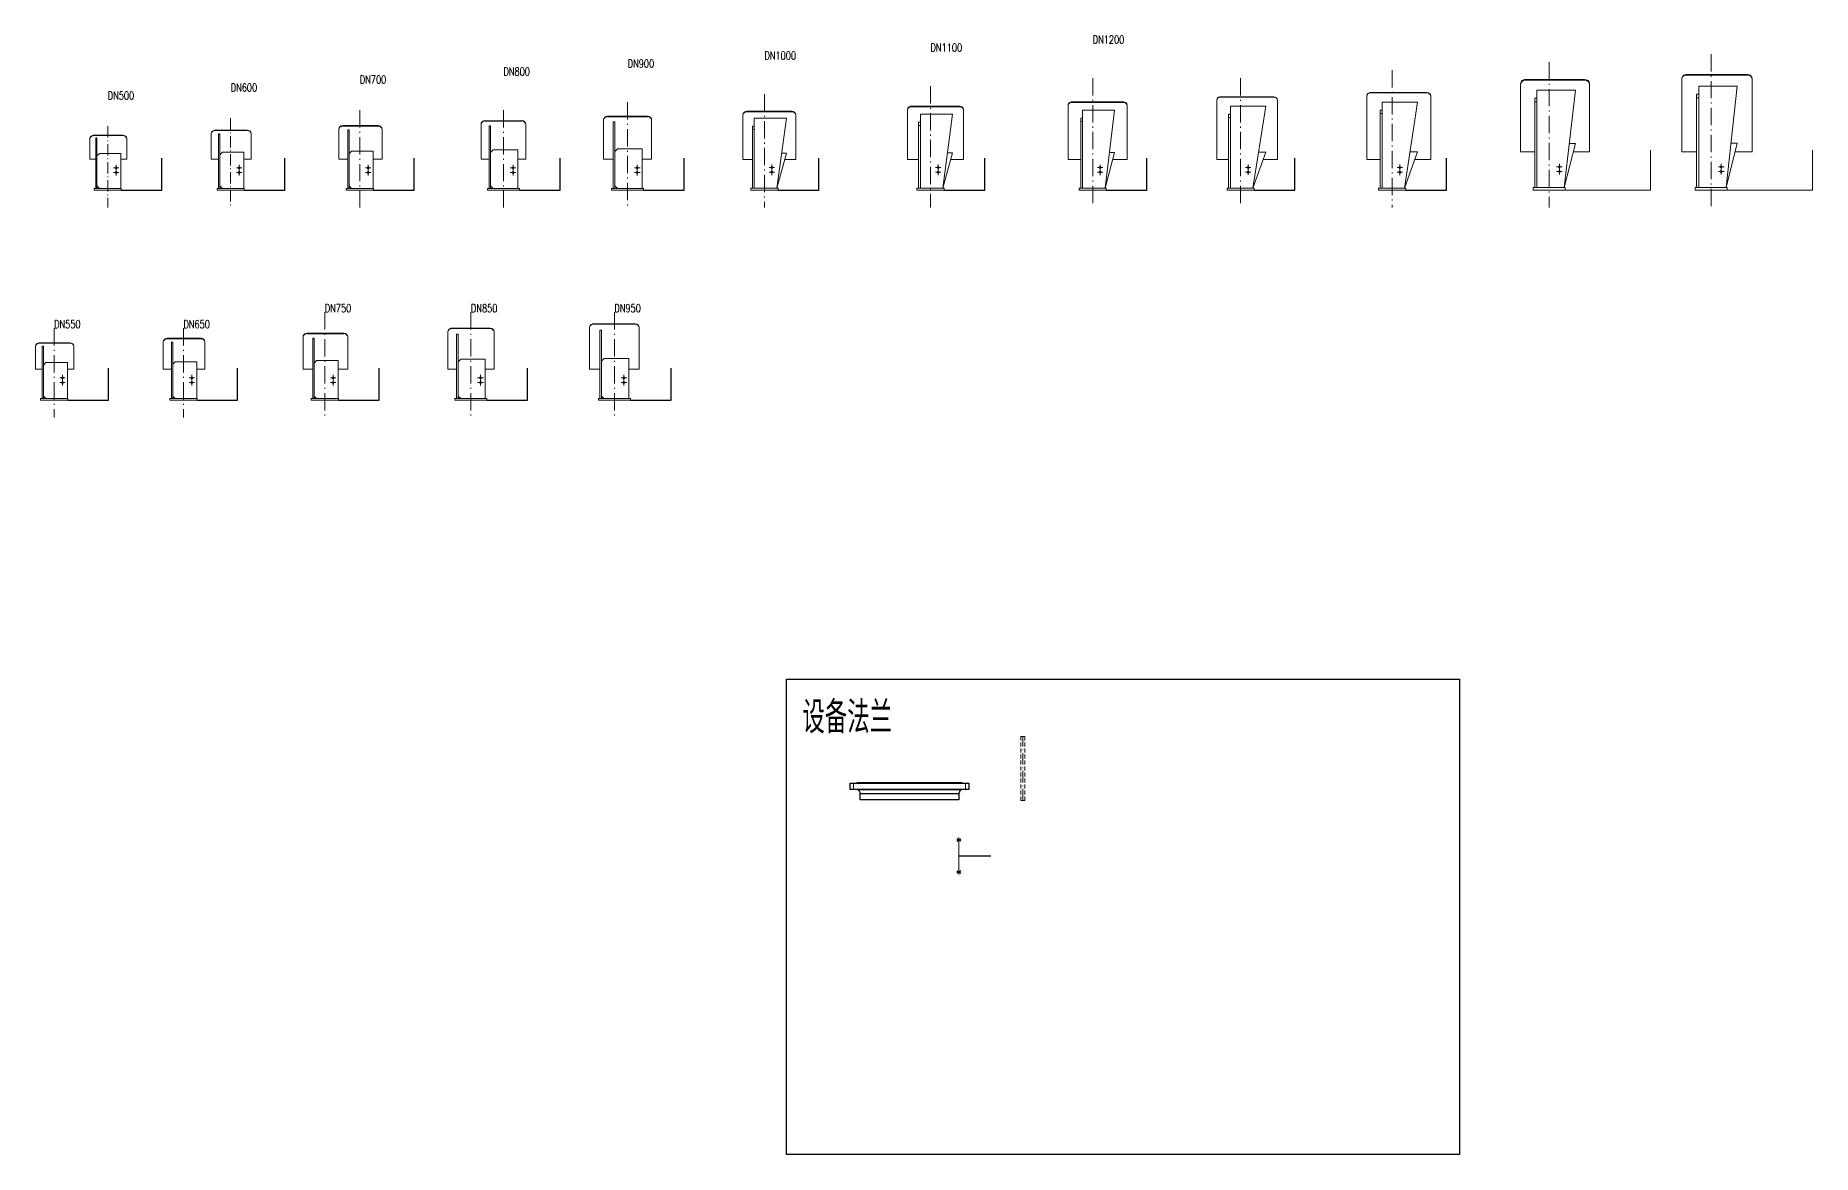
# Model space of a CAD drawing. Header units: millimetres. Extents: x -486 to 22086, y -8497 to 4644.
# Drawn here: x -486 to 10615, y -8497 to -1507 of the extents above; entities that cross this region are included whole.
import ezdxf

# ---------------------------------------------------------------- set-up
doc = ezdxf.new("R2010")
doc.units = ezdxf.units.MM
doc.linetypes.add('Center', pattern=[18.7, 12, -3, 0.7, -3])
doc.linetypes.add('HIDDEN2', pattern=[0.1875, 0.125, -0.0625])
for name, color, linetype, lineweight in [('0DataFlow-BsCenterLine', 1, 'Center', 18), ('0DataFlow-BsDottedLine', 2, 'HIDDEN2', 18), ('尺寸线', 7, 'Continuous', 13)]:
    doc.layers.add(name, color=color, linetype=linetype, lineweight=lineweight)
doc.layers.add('0DataFlow-BsGCT', color=7, linetype='Continuous')
doc.layers.add('0DataFlow-BsText', color=255, linetype='Continuous')
doc.styles.add('DataFlow', font='tssdeng.shx', dxfattribs={"width": 0.7, "bigfont": 'hztxt.shx'})
doc.styles.add('HZTXT', font='romans.shx', dxfattribs={"width": 0.8, "height": 4, "bigfont": 'HZTXT.shx'})

# ---------------------------------------------------------------- blocks, each defined once
blk = doc.blocks.new('*U57')
for p, q in [((-121, -6), (-121, 151)), ((104, 175), (-96, 175)), ((104, 173), (-96, 173)), ((-75, -190), (-75, 151)), ((-67, 151), (-75, 151)), ((-67, -190), (-67, 151)), ((129, -6), (129, 151)), ((-51, 37), (-67, 21)), ((83, 37), (-51, 37)), ((83, -190), (83, 37)), ((-121, -6), (-75, -6)), ((129, -6), (83, -6)), ((85, -190), (-85, -190)), ((-85, -190), (-85, -200)), ((-85, -200), (85, -200)), ((-67, -174), (-51, -190)), ((85, -200), (85, -190))]:
    blk.add_line(p, q)
for centre in [(53, -60), (53, -90)]:
    blk.add_circle(centre, 5.5)
for centre, start_param, end_param in [((-96, 153), 1.570796, 3.141593), ((-96, 151), 1.570796, 3.141593), ((104, 153), 0, 1.570796), ((104, 151), 0, 1.570796)]:
    blk.add_ellipse(centre, major_axis=(25, 0), ratio=0.883975, start_param=start_param, end_param=end_param)
at = {"layer": '0DataFlow-BsCenterLine', "linetype": 'Center', "ltscale": 6}
blk.add_line((0, 250), (0, -308), dxfattribs=at)
at = {"layer": '0DataFlow-BsCenterLine', "color": 1, "linetype": 'Center', "ltscale": 9}
for p, q in [((70, -60), (36, -60)), ((70, -90), (36, -90)), ((53, -108), (53, -42))]:
    blk.add_line(p, q, dxfattribs=at)
at = {"layer": '0DataFlow-BsGCT', "style": 'DataFlow', "width": 0.7, "flags": 1}
blk.add_attdef('BSGCT_TYPE', (0, 0), '', height=20, dxfattribs=at)
blk = doc.blocks.new('*U56')
for p, q in [((-111, -6), (-111, 119)), ((94, 144), (-86, 144)), ((94, 141), (-86, 141)), ((-75, -190), (-75, 126)), ((-67, 126), (-75, 126)), ((-67, -190), (-67, 126)), ((119, -6), (119, 119)), ((-51, 30), (-67, 14)), ((83, 30), (-51, 30)), ((83, -190), (83, 30)), ((-111, -6), (-75, -6)), ((119, -6), (83, -6)), ((85, -190), (-85, -190)), ((-85, -190), (-85, -200)), ((-85, -200), (85, -200)), ((-67, -174), (-51, -190)), ((85, -200), (85, -190))]:
    blk.add_line(p, q)
for centre in [(53, -60), (53, -90)]:
    blk.add_circle(centre, 5.5)
for centre, start_param, end_param in [((-86, 122), 1.570796, 3.141593), ((-86, 119), 1.570796, 3.141593), ((94, 122), 0, 1.570796), ((94, 119), 0, 1.570796)]:
    blk.add_ellipse(centre, major_axis=(25, 0), ratio=0.873312, start_param=start_param, end_param=end_param)
at = {"layer": '0DataFlow-BsCenterLine', "linetype": 'Center', "ltscale": 6}
for p, q in [((0, 200), (0, -308)), ((70, -60), (36, -60)), ((70, -90), (36, -90)), ((53, -108), (53, -42))]:
    blk.add_line(p, q, dxfattribs=at)
at = {"layer": '0DataFlow-BsGCT', "style": 'DataFlow', "width": 0.7, "flags": 1}
blk.add_attdef('BSGCT_TYPE', (0, 0), '', height=20, dxfattribs=at)
blk = doc.blocks.new('*U58')
for p, q in [((-131, -6), (-131, 178)), ((114, 203), (-106, 203)), ((114, 200), (-106, 200)), ((-75, -190), (-75, 176)), ((-67, 176), (-75, 176)), ((-67, -190), (-67, 176)), ((139, -6), (139, 178)), ((-51, 43), (-67, 27)), ((83, 43), (-51, 43)), ((83, -190), (83, 43)), ((-131, -6), (-75, -6)), ((139, -6), (83, -6)), ((85, -190), (-85, -190)), ((-85, -190), (-85, -200)), ((-85, -200), (85, -200)), ((-67, -174), (-51, -190)), ((85, -200), (85, -190))]:
    blk.add_line(p, q)
for centre in [(53, -60), (53, -90)]:
    blk.add_circle(centre, 5.5)
for centre, start_param, end_param in [((-106, 181), 1.570796, 3.141593), ((-106, 178), 1.570796, 3.141593), ((114, 181), 0, 1.570796), ((114, 178), 0, 1.570796)]:
    blk.add_ellipse(centre, major_axis=(25, 0), ratio=0.88504, start_param=start_param, end_param=end_param)
at = {"layer": '0DataFlow-BsCenterLine', "color": 1, "linetype": 'Center', "ltscale": 9}
for p, q in [((0, 300), (0, -308)), ((70, -60), (36, -60)), ((70, -90), (36, -90)), ((53, -108), (53, -42))]:
    blk.add_line(p, q, dxfattribs=at)
at = {"layer": '0DataFlow-BsGCT', "style": 'DataFlow', "width": 0.7, "flags": 1}
blk.add_attdef('BSGCT_TYPE', (0, 0), '', height=20, dxfattribs=at)
blk = doc.blocks.new('*U59')
for p, q in [((115, 234), (-115, 234)), ((115, 232), (-115, 232)), ((-140, -6), (-140, 210)), ((-90, -190), (-90, 201)), ((-80, 201), (-90, 201)), ((-80, -190), (-80, 201)), ((140, -6), (140, 210)), ((-64, 51), (-80, 35)), ((90, 51), (-64, 51)), ((90, -190), (90, 51)), ((-140, -6), (-90, -6)), ((140, -6), (90, -6)), ((100, -190), (-100, -190)), ((-100, -190), (-100, -200)), ((-100, -200), (100, -200)), ((-80, -174), (-64, -190)), ((100, -200), (100, -190))]:
    blk.add_line(p, q)
for centre in [(60, -60), (60, -90)]:
    blk.add_circle(centre, 5.5)
for centre, start_param, end_param in [((-115, 212), 1.570796, 3.141593), ((-115, 210), 1.570796, 3.141593), ((115, 212), 0, 1.570796), ((115, 210), 0, 1.570796)]:
    blk.add_ellipse(centre, major_axis=(25, 0), ratio=0.891408, start_param=start_param, end_param=end_param)
at = {"layer": '0DataFlow-BsCenterLine', "color": 1, "linetype": 'Center', "ltscale": 9}
for p, q in [((0, 300), (0, -308)), ((78, -60), (42, -60)), ((78, -90), (42, -90)), ((60, -108), (60, -42))]:
    blk.add_line(p, q, dxfattribs=at)
at = {"layer": '0DataFlow-BsGCT', "style": 'DataFlow', "width": 0.7, "flags": 1}
blk.add_attdef('BSGCT_TYPE', (0, 0), '', height=20, dxfattribs=at)
blk = doc.blocks.new('*U60')
for p, q in [((-150, -6), (-150, 237)), ((125, 262), (-125, 262)), ((125, 259), (-125, 259)), ((-90, -190), (-90, 226)), ((-80, 226), (-90, 226)), ((-80, -190), (-80, 226)), ((150, -6), (150, 237)), ((-64, 58), (-80, 42)), ((90, 58), (-64, 58)), ((90, -190), (90, 58)), ((-150, -6), (-90, -6)), ((150, -6), (90, -6)), ((100, -190), (-100, -190)), ((-100, -190), (-100, -200)), ((-100, -200), (100, -200)), ((-80, -174), (-64, -190)), ((100, -200), (100, -190))]:
    blk.add_line(p, q)
for centre in [(60, -60), (60, -90)]:
    blk.add_circle(centre, 5.5)
for centre, start_param, end_param in [((-125, 239), 1.570796, 3.141593), ((-125, 237), 1.570796, 3.141593), ((125, 239), 0, 1.570796), ((125, 237), 0, 1.570796)]:
    blk.add_ellipse(centre, major_axis=(25, 0), ratio=0.891409, start_param=start_param, end_param=end_param)
at = {"layer": '0DataFlow-BsCenterLine', "color": 1, "linetype": 'Center', "ltscale": 9}
for p, q in [((0, 350), (0, -308)), ((78, -60), (42, -60)), ((78, -90), (42, -90)), ((60, -108), (60, -42))]:
    blk.add_line(p, q, dxfattribs=at)
at = {"layer": '0DataFlow-BsGCT', "style": 'DataFlow', "width": 0.7, "flags": 1}
blk.add_attdef('BSGCT_TYPE', (0, 0), '', height=20, dxfattribs=at)
blk = doc.blocks.new('*U61')
for p, q in [((-134, -8), (-134, 268)), ((172, 293), (-110, 293)), ((172, 289), (-110, 289)), ((137, 250), (-63, 250)), ((-63, -188), (-63, 250)), ((77, -188), (137, 250)), ((196, -8), (196, 268)), ((-75, -188), (-75, 200)), ((-63, 200), (-75, 200)), ((-63, 178), (-75, 178)), ((77, -188), (137, 32)), ((137, 32), (107, 32)), ((-134, -8), (-75, -8)), ((196, -8), (126, -8)), ((85, -188), (-85, -188)), ((-85, -188), (-85, -200)), ((-85, -200), (85, -200)), ((85, -200), (85, -188))]:
    blk.add_line(p, q)
for centre in [(47, -58), (47, -88)]:
    blk.add_circle(centre, 5.5)
for centre, start_param, end_param in [((-110, 271), 1.570796, 3.141593), ((-110, 268), 1.570796, 3.141593), ((172, 271), 0, 1.570796), ((172, 268), 0, 1.570796)]:
    blk.add_ellipse(centre, major_axis=(24, 0), ratio=0.895255, start_param=start_param, end_param=end_param)
at = {"layer": '0DataFlow-BsCenterLine', "color": 1, "linetype": 'Center', "ltscale": 9}
for p, q in [((0, 400), (0, -308)), ((64, -58), (30, -58)), ((64, -88), (30, -88)), ((47, -106), (47, -40))]:
    blk.add_line(p, q, dxfattribs=at)
at = {"layer": '0DataFlow-BsGCT', "style": 'DataFlow', "width": 0.7, "flags": 1}
blk.add_attdef('BSGCT_TYPE', (0, 0), '', height=20, dxfattribs=at)
blk = doc.blocks.new('*U62')
for p, q in [((-144, -8), (-144, 299)), ((182, 324), (-120, 324)), ((182, 321), (-120, 321)), ((-75, -188), (-75, 225)), ((-63, 225), (-75, 225)), ((137, 275), (-63, 275)), ((-63, -188), (-63, 275)), ((77, -188), (137, 275)), ((206, -8), (206, 299)), ((-63, 203), (-75, 203)), ((77, -188), (137, 34)), ((137, 34), (106, 34)), ((-144, -8), (-75, -8)), ((206, -8), (126, -8)), ((85, -188), (-85, -188)), ((-85, -188), (-85, -200)), ((-85, -200), (85, -200)), ((85, -200), (85, -188))]:
    blk.add_line(p, q)
for centre in [(47, -58), (47, -88)]:
    blk.add_circle(centre, 5.5)
for centre, start_param, end_param in [((-120, 303), 1.570796, 3.141593), ((-120, 299), 1.570796, 3.141593), ((182, 303), 0, 1.570796), ((182, 299), 0, 1.570796)]:
    blk.add_ellipse(centre, major_axis=(24, 0), ratio=0.898845, start_param=start_param, end_param=end_param)
at = {"layer": '0DataFlow-BsCenterLine', "color": 1, "linetype": 'Center', "ltscale": 9}
for p, q in [((0, 450), (0, -308)), ((64, -58), (30, -58)), ((64, -88), (30, -88)), ((47, -106), (47, -40))]:
    blk.add_line(p, q, dxfattribs=at)
at = {"layer": '0DataFlow-BsGCT', "style": 'DataFlow', "width": 0.7, "flags": 1}
blk.add_attdef('BSGCT_TYPE', (0, 0), '', height=20, dxfattribs=at)
blk = doc.blocks.new('*U63')
for p, q in [((192, 352), (-130, 352)), ((192, 348), (-130, 348)), ((-154, -8), (-154, 327)), ((-75, -188), (-75, 250)), ((-63, 250), (-75, 250)), ((-63, 228), (-75, 228)), ((137, 300), (-63, 300)), ((-63, -188), (-63, 300)), ((77, -188), (137, 300)), ((216, -8), (216, 327)), ((77, -188), (137, 36)), ((137, 36), (105, 36)), ((-154, -8), (-75, -8)), ((216, -8), (125, -8)), ((85, -188), (-85, -188)), ((-85, -188), (-85, -200)), ((-85, -200), (85, -200)), ((85, -200), (85, -188))]:
    blk.add_line(p, q)
for centre in [(47, -58), (47, -88)]:
    blk.add_circle(centre, 5.5)
for centre, start_param, end_param in [((-130, 330), 1.570796, 3.141593), ((-130, 327), 1.570796, 3.141593), ((192, 330), 0, 1.570796), ((192, 327), 0, 1.570796)]:
    blk.add_ellipse(centre, major_axis=(24, 0), ratio=0.898241, start_param=start_param, end_param=end_param)
at = {"layer": '0DataFlow-BsCenterLine', "color": 1, "linetype": 'Center', "ltscale": 9}
for p, q in [((0, 500), (0, -308)), ((64, -58), (30, -58)), ((64, -88), (30, -88)), ((47, -106), (47, -41))]:
    blk.add_line(p, q, dxfattribs=at)
at = {"layer": '0DataFlow-BsGCT', "style": 'DataFlow', "width": 0.7, "flags": 1}
blk.add_attdef('BSGCT_TYPE', (0, 0), '', height=20, dxfattribs=at)
blk = doc.blocks.new('*U64')
for p, q in [((-149, -8), (-149, 359)), ((207, 384), (-125, 384)), ((207, 380), (-125, 380)), ((231, -8), (231, 359)), ((-75, -188), (-75, 275)), ((-63, 275), (-75, 275)), ((-63, 254), (-75, 254)), ((157, 325), (-63, 325)), ((-63, -188), (-63, 325)), ((77, -188), (157, 325)), ((77, -188), (157, 38)), ((157, 38), (112, 38)), ((-149, -8), (-75, -8)), ((231, -8), (141, -8)), ((85, -188), (-85, -188)), ((-85, -188), (-85, -200)), ((-85, -200), (85, -200)), ((85, -200), (85, -188))]:
    blk.add_line(p, q)
for centre in [(47, -58), (47, -88)]:
    blk.add_circle(centre, 5.5)
for centre, start_param, end_param in [((-125, 362), 1.570796, 3.141593), ((-125, 359), 1.570796, 3.141593), ((207, 362), 0, 1.570796), ((207, 359), 0, 1.570796)]:
    blk.add_ellipse(centre, major_axis=(24, 0), ratio=0.901027, start_param=start_param, end_param=end_param)
at = {"layer": '0DataFlow-BsCenterLine', "color": 1, "linetype": 'Center', "ltscale": 9}
for p, q in [((0, 500), (0, -308)), ((64, -58), (30, -58)), ((64, -88), (30, -88)), ((47, -105), (47, -40))]:
    blk.add_line(p, q, dxfattribs=at)
at = {"layer": '0DataFlow-BsGCT', "style": 'DataFlow', "width": 0.7, "flags": 1}
blk.add_attdef('BSGCT_TYPE', (0, 0), '', height=20, dxfattribs=at)
blk = doc.blocks.new('*U65')
for p, q in [((-159, -8), (-159, 386)), ((217, 411), (-135, 411)), ((217, 407), (-135, 407)), ((157, 350), (-63, 350)), ((-63, -188), (-63, 350)), ((77, -188), (157, 350)), ((241, -8), (241, 386)), ((-75, -188), (-75, 300)), ((-63, 300), (-75, 300)), ((-63, 279), (-75, 279)), ((77, -188), (157, 40)), ((157, 40), (111, 40)), ((-159, -8), (-75, -8)), ((241, -8), (140, -8)), ((85, -188), (-85, -188)), ((-85, -188), (-85, -200)), ((-85, -200), (85, -200)), ((85, -200), (85, -188))]:
    blk.add_line(p, q)
for centre in [(47, -58), (47, -88)]:
    blk.add_circle(centre, 5.5)
for centre, start_param, end_param in [((-135, 389), 1.570796, 3.141593), ((-135, 386), 1.570796, 3.141593), ((217, 389), 0, 1.570796), ((217, 386), 0, 1.570796)]:
    blk.add_ellipse(centre, major_axis=(24, 0), ratio=0.900358, start_param=start_param, end_param=end_param)
at = {"layer": '0DataFlow-BsCenterLine', "color": 1, "linetype": 'Center', "ltscale": 9}
for p, q in [((0, 550), (0, -308)), ((64, -58), (30, -58)), ((64, -88), (30, -88)), ((47, -106), (47, -40))]:
    blk.add_line(p, q, dxfattribs=at)
at = {"layer": '0DataFlow-BsGCT', "style": 'DataFlow', "width": 0.7, "flags": 1}
blk.add_attdef('BSGCT_TYPE', (0, 0), '', height=20, dxfattribs=at)
blk = doc.blocks.new('*U66')
for p, q in [((-178, -10), (-178, 410)), ((222, 442), (-148, 442)), ((222, 437), (-148, 437)), ((164, 374), (-76, 374)), ((-76, -234), (-76, 374)), ((94, -234), (164, 374)), ((252, -10), (252, 410)), ((-90, -234), (-90, 324)), ((-76, 324), (-90, 324)), ((-76, 301), (-90, 301)), ((94, -234), (164, 41)), ((164, 41), (126, 41)), ((-178, -10), (-90, -10)), ((252, -10), (151, -10)), ((100, -234), (-100, -234)), ((-100, -234), (-100, -250)), ((-100, -250), (100, -250)), ((100, -250), (100, -234))]:
    blk.add_line(p, q)
for centre in [(64, -104), (64, -134)]:
    blk.add_circle(centre, 5.5)
for centre, start_param, end_param in [((-148, 415), 1.570796, 3.141593), ((-148, 410), 1.570796, 3.141593), ((222, 415), 0, 1.570796), ((222, 410), 0, 1.570796)]:
    blk.add_ellipse(centre, major_axis=(30, 0), ratio=0.900236, start_param=start_param, end_param=end_param)
at = {"layer": '0DataFlow-BsCenterLine', "color": 1, "linetype": 'Center', "ltscale": 9}
for p, q in [((0, 550), (0, -358)), ((82, -104), (46, -104)), ((64, -152), (64, -86)), ((82, -134), (46, -134))]:
    blk.add_line(p, q, dxfattribs=at)
at = {"layer": '0DataFlow-BsGCT', "style": 'DataFlow', "width": 0.7, "flags": 1}
blk.add_attdef('BSGCT_TYPE', (0, 0), '', height=20, dxfattribs=at)
blk = doc.blocks.new('*U67')
for p, q in [((227, 473), (-153, 473)), ((227, 469), (-153, 469)), ((-183, -10), (-183, 442)), ((-90, -234), (-90, 349)), ((-76, 349), (-90, 349)), ((164, 399), (-76, 399)), ((-76, -234), (-76, 399)), ((94, -234), (164, 399)), ((257, -10), (257, 442)), ((-76, 326), (-90, 326)), ((94, -234), (164, 43)), ((164, 43), (125, 43)), ((-183, -10), (-90, -10)), ((257, -10), (151, -10)), ((100, -234), (-100, -234)), ((-100, -234), (-100, -250)), ((-100, -250), (100, -250)), ((100, -250), (100, -234))]:
    blk.add_line(p, q)
for centre in [(64, -104), (64, -134)]:
    blk.add_circle(centre, 5.5)
for centre, start_param, end_param in [((-153, 446), 1.570796, 3.141593), ((-153, 442), 1.570796, 3.141593), ((227, 446), 0, 1.570796), ((227, 442), 0, 1.570796)]:
    blk.add_ellipse(centre, major_axis=(30, 0), ratio=0.902365, start_param=start_param, end_param=end_param)
at = {"layer": '0DataFlow-BsCenterLine', "color": 1, "linetype": 'Center', "ltscale": 9}
for p, q in [((0, 600), (0, -358)), ((82, -104), (46, -104)), ((64, -152), (64, -86)), ((82, -134), (46, -134))]:
    blk.add_line(p, q, dxfattribs=at)
at = {"layer": '0DataFlow-BsGCT', "style": 'DataFlow', "width": 0.7, "flags": 1}
blk.add_attdef('BSGCT_TYPE', (0, 0), '', height=20, dxfattribs=at)
blk = doc.blocks.new('BsGCTGraphSaddleSupport-SideView-BI-550')
for p, q in [((-116, -6), (-116, 135)), ((99, 159), (-91, 159)), ((99, 157), (-91, 157)), ((-75, -190), (-75, 138)), ((-67, 138), (-75, 138)), ((-67, -190), (-67, 138)), ((124, -6), (124, 135)), ((-51, 35), (-67, 19)), ((83, 35), (-51, 35)), ((83, -190), (83, 35)), ((-116, -6), (-75, -6)), ((124, -6), (83, -6)), ((85, -190), (-85, -190)), ((-85, -190), (-85, -200)), ((-85, -200), (85, -200)), ((-67, -174), (-51, -190)), ((85, -200), (85, -190))]:
    blk.add_line(p, q)
for centre in [(53, -60), (53, -90)]:
    blk.add_circle(centre, 5.5)
for centre, start_param, end_param in [((-91, 137), 1.570796, 3.141593), ((-91, 135), 1.570796, 3.141593), ((99, 137), 0, 1.570796), ((99, 135), 0, 1.570796)]:
    blk.add_ellipse(centre, major_axis=(25, 0), ratio=0.879167, start_param=start_param, end_param=end_param)
at = {"layer": '0DataFlow-BsCenterLine', "color": 1, "linetype": 'Center', "ltscale": 9}
for p, q in [((0, 250), (0, -308)), ((70, -60), (36, -60)), ((70, -90), (36, -90)), ((53, -108), (53, -42))]:
    blk.add_line(p, q, dxfattribs=at)
at = {"layer": '0DataFlow-BsGCT', "style": 'DataFlow', "width": 0.7, "flags": 1}
blk.add_attdef('BSGCT_TYPE', (0, 0), '', height=20, dxfattribs=at)
blk = doc.blocks.new('BsGCTGraphSaddleSupport-SideView-BI-650')
for p, q in [((-126, -6), (-126, 162)), ((109, 187), (-101, 187)), ((109, 184), (-101, 184)), ((-75, -190), (-75, 164)), ((-67, 164), (-75, 164)), ((-67, -190), (-67, 164)), ((134, -6), (134, 162)), ((-51, 41), (-67, 25)), ((83, 41), (-51, 41)), ((83, -190), (83, 41)), ((-126, -6), (-75, -6)), ((134, -6), (83, -6)), ((85, -190), (-85, -190)), ((-85, -190), (-85, -200)), ((-85, -200), (85, -200)), ((-67, -174), (-51, -190)), ((85, -200), (85, -190))]:
    blk.add_line(p, q)
for centre in [(53, -60), (53, -90)]:
    blk.add_circle(centre, 5.5)
for centre, start_param, end_param in [((-101, 165), 1.570796, 3.141593), ((-101, 162), 1.570796, 3.141593), ((109, 165), 0, 1.570796), ((109, 162), 0, 1.570796)]:
    blk.add_ellipse(centre, major_axis=(25, 0), ratio=0.881059, start_param=start_param, end_param=end_param)
at = {"layer": '0DataFlow-BsCenterLine', "color": 1, "linetype": 'Center', "ltscale": 9}
for p, q in [((0, 250), (0, -308)), ((70, -60), (36, -60)), ((70, -90), (36, -90)), ((53, -108), (53, -42))]:
    blk.add_line(p, q, dxfattribs=at)
at = {"layer": '0DataFlow-BsGCT', "style": 'DataFlow', "width": 0.7, "flags": 1}
blk.add_attdef('BSGCT_TYPE', (0, 0), '', height=20, dxfattribs=at)
blk = doc.blocks.new('BsGCTGraphSaddleSupport-SideView-BI-750')
for p, q in [((-136, -6), (-136, 194)), ((119, 219), (-111, 219)), ((119, 216), (-111, 216)), ((-75, -190), (-75, 188)), ((-67, 188), (-75, 188)), ((-67, -190), (-67, 188)), ((144, -6), (144, 194)), ((-51, 48), (-67, 32)), ((83, 48), (-51, 48)), ((83, -190), (83, 48)), ((-136, -6), (-75, -6)), ((144, -6), (83, -6)), ((85, -190), (-85, -190)), ((-85, -190), (-85, -200)), ((-85, -200), (85, -200)), ((-67, -174), (-51, -190)), ((85, -200), (85, -190))]:
    blk.add_line(p, q)
for centre in [(53, -60), (53, -90)]:
    blk.add_circle(centre, 5.5)
for centre, start_param, end_param in [((-111, 196), 1.570796, 3.141593), ((-111, 194), 1.570796, 3.141593), ((119, 196), 0, 1.570796), ((119, 194), 0, 1.570796)]:
    blk.add_ellipse(centre, major_axis=(25, 0), ratio=0.888452, start_param=start_param, end_param=end_param)
at = {"layer": '0DataFlow-BsCenterLine', "color": 1, "linetype": 'Center', "ltscale": 9}
for p, q in [((0, 350), (0, -308)), ((70, -60), (36, -60)), ((70, -90), (36, -90)), ((53, -108), (53, -42))]:
    blk.add_line(p, q, dxfattribs=at)
at = {"layer": '0DataFlow-BsGCT', "style": 'DataFlow', "width": 0.7, "flags": 1}
blk.add_attdef('BSGCT_TYPE', (0, 0), '', height=20, dxfattribs=at)
blk = doc.blocks.new('BsGCTGraphSaddleSupport-SideView-BI-850')
for p, q in [((-145, -6), (-145, 225)), ((120, 250), (-120, 250)), ((120, 248), (-120, 248)), ((145, -6), (145, 225)), ((-90, -190), (-90, 214)), ((-80, 214), (-90, 214)), ((-80, -190), (-80, 214)), ((-64, 56), (-80, 40)), ((90, 56), (-64, 56)), ((90, -190), (90, 56)), ((-145, -6), (-90, -6)), ((145, -6), (90, -6)), ((100, -190), (-100, -190)), ((-100, -190), (-100, -200)), ((-100, -200), (100, -200)), ((-80, -174), (-64, -190)), ((100, -200), (100, -190))]:
    blk.add_line(p, q)
for centre in [(60, -60), (60, -90)]:
    blk.add_circle(centre, 5.5)
for centre, start_param, end_param in [((-120, 228), 1.570796, 3.141593), ((-120, 225), 1.570796, 3.141593), ((120, 228), 0, 1.570796), ((120, 225), 0, 1.570796)]:
    blk.add_ellipse(centre, major_axis=(25, 0), ratio=0.893992, start_param=start_param, end_param=end_param)
at = {"layer": '0DataFlow-BsCenterLine', "color": 1, "linetype": 'Center', "ltscale": 9}
for p, q in [((0, 350), (0, -308)), ((78, -60), (42, -60)), ((78, -90), (42, -90)), ((60, -108), (60, -42))]:
    blk.add_line(p, q, dxfattribs=at)
at = {"layer": '0DataFlow-BsGCT', "style": 'DataFlow', "width": 0.7, "flags": 1}
blk.add_attdef('BSGCT_TYPE', (0, 0), '', height=20, dxfattribs=at)
blk = doc.blocks.new('BsGCTGraphSaddleSupport-SideView-BI-950')
for p, q in [((-155, -6), (-155, 253)), ((130, 278), (-130, 278)), ((130, 275), (-130, 275)), ((-90, -190), (-90, 238)), ((-80, 238), (-90, 238)), ((-80, -190), (-80, 238)), ((155, -6), (155, 253)), ((-64, 60), (-80, 44)), ((90, 60), (-64, 60)), ((90, -190), (90, 60)), ((-155, -6), (-90, -6)), ((155, -6), (90, -6)), ((100, -190), (-100, -190)), ((-100, -190), (-100, -200)), ((-100, -200), (100, -200)), ((-80, -174), (-64, -190)), ((100, -200), (100, -190))]:
    blk.add_line(p, q)
for centre in [(60, -60), (60, -90)]:
    blk.add_circle(centre, 5.5)
for centre, start_param, end_param in [((-130, 255), 1.570796, 3.141593), ((-130, 253), 1.570796, 3.141593), ((130, 255), 0, 1.570796), ((130, 253), 0, 1.570796)]:
    blk.add_ellipse(centre, major_axis=(25, 0), ratio=0.893727, start_param=start_param, end_param=end_param)
at = {"layer": '0DataFlow-BsCenterLine', "color": 1, "linetype": 'Center', "ltscale": 9}
for p, q in [((0, 350), (0, -308)), ((78, -60), (42, -60)), ((78, -90), (42, -90)), ((60, -108), (60, -42))]:
    blk.add_line(p, q, dxfattribs=at)
at = {"layer": '0DataFlow-BsGCT', "style": 'DataFlow', "width": 0.7, "flags": 1}
blk.add_attdef('BSGCT_TYPE', (0, 0), '', height=20, dxfattribs=at)
blk = doc.blocks.new('*U87')
for p, q in [((-13, 92), (13, 108)), ((13, 92), (-13, 108)), ((13, -93), (-13, -108)), ((-13, -93), (13, -108))]:
    blk.add_line(p, q)
at = {"layer": '0DataFlow-BsCenterLine'}
blk.add_line((0, -115), (0, 115), dxfattribs=at)
at = {"layer": '0DataFlow-BsGCT', "style": 'DataFlow', "width": 0.7, "flags": 1}
blk.add_attdef('BSGCT_TYPE', (0, 0), '', height=20, dxfattribs=at)
blk = doc.blocks.new('*U83')
for p, q in [((-308, 0), (-308, 40)), ((-308, 40), (308, 40)), ((308, 0), (-308, 0)), ((308, 40), (308, 0))]:
    blk.add_line(p, q)
at = {"layer": '0DataFlow-BsGCT', "style": 'DataFlow', "width": 0.7, "flags": 1}
blk.add_attdef('BSGCT_TYPE', (-308, 40), '', height=20, dxfattribs=at)
blk = doc.blocks.new('*U84')
for p, q in [((-326, 25), (326, 25)), ((-315, 18), (-309, 5)), ((-308, 0), (308, 0)), ((315, 18), (309, 5))]:
    blk.add_line(p, q)
for centre, start, end in [((-326, 13), 24.0117, 90), ((-320, 0), 0, 24.0117), ((320, 0), 155.9883, 180), ((326, 13), 90, 155.9883)]:
    blk.add_arc(centre, 12, start, end)
at = {"layer": '0DataFlow-BsGCT', "style": 'DataFlow', "width": 0.7, "flags": 1}
blk.add_attdef('BSGCT_TYPE', (-326, 25), '', height=20, dxfattribs=at)
blk = doc.blocks.new('*U86')
for p, q in [((-370, 0), (-370, 41)), ((-370, 41), (370, 41)), ((370, 0), (-370, 0)), ((370, 41), (370, 0))]:
    blk.add_line(p, q)
at = {"layer": '0DataFlow-BsCenterLine', "color": 1, "linetype": 'Center', "ltscale": 6}
for p, q in [((-350, 41), (-350, 0)), ((350, 41), (350, 0))]:
    blk.add_line(p, q, dxfattribs=at)
at = {"layer": '0DataFlow-BsGCT', "style": 'DataFlow', "width": 0.7, "flags": 1}
blk.add_attdef('BSGCT_TYPE', (-370, 41), '', height=20, dxfattribs=at)
blk = doc.blocks.new('*U85')
for p, q in [((-327.5, 0), (-327.5, 3)), ((-327.5, 3), (327.5, 3)), ((327.5, 0), (-327.5, 0)), ((327.5, 3), (327.5, 0))]:
    blk.add_line(p, q)
at = {"layer": '0DataFlow-BsGCT', "style": 'DataFlow', "width": 0.7, "flags": 1}
blk.add_attdef('BSGCT_TYPE', (-327.5, 3), '', height=20, dxfattribs=at)
blk = doc.blocks.new('*U93')
at = {"layer": '0DataFlow-BsCenterLine', "color": 1, "linetype": 'Center', "ltscale": 6}
blk.add_line((0, -200), (0, 200), dxfattribs=at)
at = {"layer": '0DataFlow-BsDottedLine', "color": 2, "ltscale": 200}
for p, q in [((-12.5, -200), (-12.5, 200)), ((-12.5, 200), (12.5, 200)), ((12.5, 200), (12.5, -200)), ((-12.5, -200), (12.5, -200))]:
    blk.add_line(p, q, dxfattribs=at)
at = {"layer": '0DataFlow-BsGCT', "style": 'DataFlow', "width": 0.7, "flags": 1}
blk.add_attdef('BSGCT_TYPE', (0, 0), '', height=20, dxfattribs=at)

msp = doc.modelspace()

# ---------------------------------------------------------------- linework, layer by layer
for p, q in [((304.03, -2472.79), (304.03, -2272.79)), ((1072.29, -2472.79), (1072.29, -2272.79)), ((1878.88, -2472.79), (1878.88, -2272.79)), ((2791.31, -2472.79), (2791.31, -2272.79)), ((3567.38, -2472.79), (3567.38, -2272.79)), ((4406.74, -2472.79), (4406.74, -2272.79)), ((5444.53, -2472.79), (5444.53, -2272.79)), ((6457.49, -2472.79), (6457.49, -2272.79)), ((7381.78, -2472.79), (7381.78, -2272.79)), ((8328.62, -2472.79), (8328.62, -2272.79)), ((50.05, -2472.79), (304.03, -2472.79)), ((818.31, -2472.79), (1072.29, -2472.79)), ((1624.9, -2472.79), (1878.88, -2472.79)), ((2537.33, -2472.79), (2791.31, -2472.79)), ((3313.4, -2472.79), (3567.38, -2472.79)), ((4152.77, -2472.79), (4406.74, -2472.79)), ((5190.56, -2472.79), (5444.53, -2472.79)), ((6203.52, -2472.79), (6457.49, -2472.79)), ((7127.8, -2472.79), (7381.78, -2472.79)), ((8074.65, -2472.79), (8328.62, -2472.79)), ((-30.66, -3785.47), (-30.66, -3585.47)), ((777.05, -3785.47), (777.05, -3585.47)), ((1660.24, -3785.47), (1660.24, -3585.47)), ((2588.24, -3785.47), (2588.24, -3585.47)), ((3484.23, -3785.47), (3484.23, -3585.47)), ((-284.64, -3785.47), (-30.66, -3785.47)), ((523.07, -3785.47), (777.05, -3785.47)), ((1406.27, -3785.47), (1660.24, -3785.47)), ((2334.26, -3785.47), (2588.24, -3785.47)), ((3230.26, -3785.47), (3484.23, -3785.47)), ((5282.37, -6632.65), (5482.75, -6632.65))]:
    msp.add_line(p, q)
msp.add_lwpolyline([(4205, -5527.37), (8410, -5527.37), (8410, -8497.37), (4205, -8497.37)], close=True)
at = {"layer": '尺寸线'}
for p, q in [((9603.63, -2472.79), (9603.63, -2222.79)), ((10615.07, -2472.79), (10615.07, -2222.79)), ((9070, -2472.79), (9603.63, -2472.79)), ((10081.45, -2472.79), (10615.07, -2472.79))]:
    msp.add_line(p, q, dxfattribs=at)

# ---------------------------------------------------------------- block references
for name, p in [('*U93', (5682.66, -6085.65)), ('*U86', (4974.37, -6217.65)), ('*U85', (4974.37, -6176.65)), ('*U84', (4974.37, -6242.65)), ('*U83', (4974.37, -6282.65)), ('*U87', (5282.37, -6632.65))]:
    msp.add_blockref(name, p)
for name, p in [('*U67', (9981.45, -2222.79)), ('*U63', (6118.52, -2272.79)), ('*U64', (7042.8, -2272.79)), ('*U65', (7989.65, -2272.79)), ('*U66', (8970, -2222.79)), ('*U61', (4067.77, -2272.79)), ('*U62', (5105.56, -2272.79)), ('*U58', (1539.9, -2272.79)), ('*U59', (2437.33, -2272.79)), ('*U60', (3213.4, -2272.79)), ('*U56', (-34.95, -2272.79)), ('*U57', (733.31, -2272.79)), ('BsGCTGraphSaddleSupport-SideView-BI-750', (1321.27, -3585.47)), ('BsGCTGraphSaddleSupport-SideView-BI-850', (2234.26, -3585.47)), ('BsGCTGraphSaddleSupport-SideView-BI-950', (3130.26, -3585.47)), ('BsGCTGraphSaddleSupport-SideView-BI-550', (-369.64, -3585.47)), ('BsGCTGraphSaddleSupport-SideView-BI-650', (438.07, -3585.47))]:
    msp.add_blockref(name, p, dxfattribs=at)

# ---------------------------------------------------------------- texts
at = {"color": 7, "linetype": 'Continuous', "style": 'HZTXT', "width": 0.75}
for s, p in [('DN1200', (6118.52, -1556.79)), ('DN900', (3213.4, -1706.79)), ('DN1000', (4067.77, -1656.79)), ('DN1100', (5105.56, -1606.79)), ('DN700', (1539.9, -1806.79)), ('DN800', (2437.33, -1756.79)), ('DN500', (-34.95, -1906.79)), ('DN600', (733.31, -1856.79)), ('DN750', (1321.27, -3235.47)), ('DN850', (2234.26, -3235.47)), ('DN950', (3130.26, -3235.47)), ('DN550', (-369.64, -3335.47)), ('DN650', (438.07, -3335.47))]:
    msp.add_text(s, height=50, dxfattribs=at).set_placement(p)
at = {"layer": '0DataFlow-BsText', "style": 'DataFlow', "width": 0.7}
msp.add_text('设备法兰', height=200, dxfattribs=at).set_placement((4305, -5866.36))

doc.saveas('drawing.dxf')
